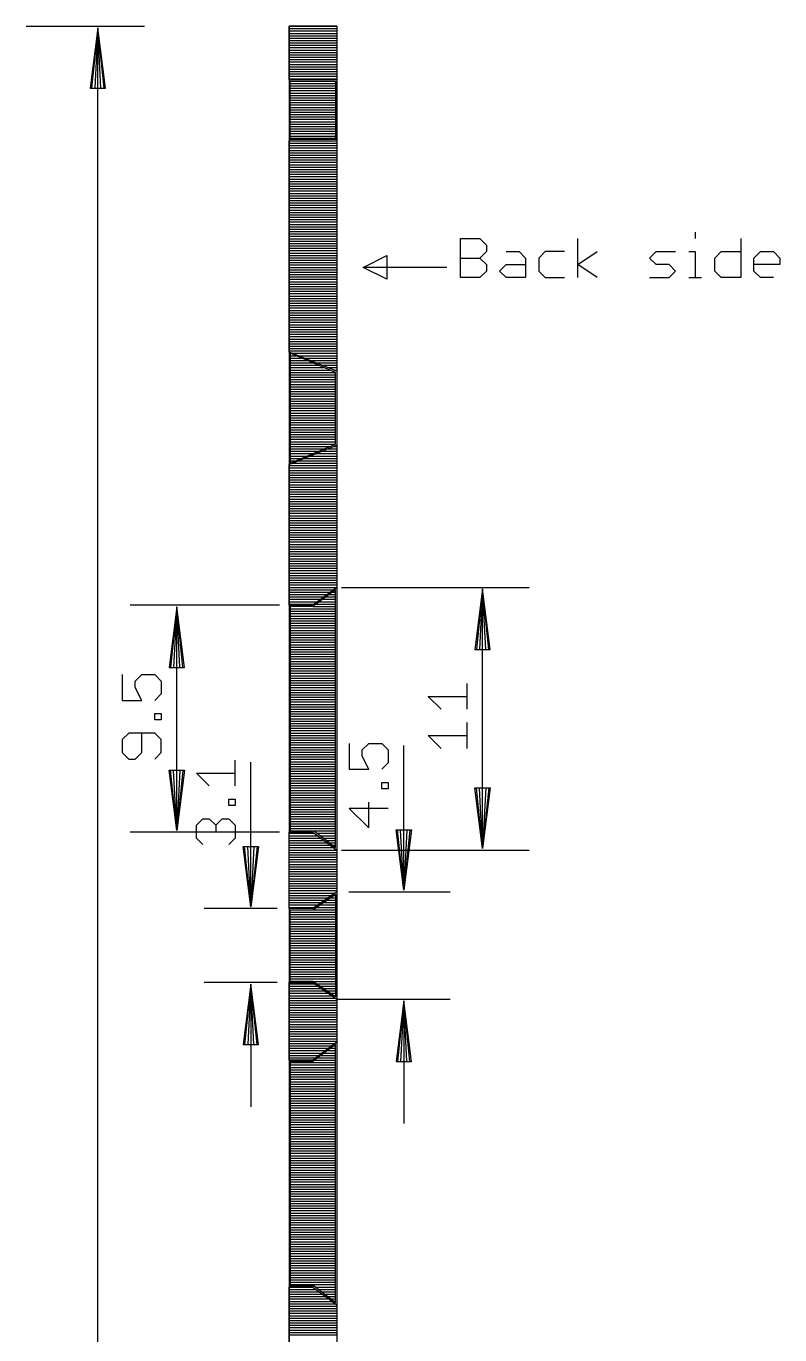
# Model space of a CAD drawing. Extents: x -16 to 68, y -8 to 128.
# Drawn here: x 36 to 67.5, y 60.2 to 115 of the extents above; entities that cross this region are included whole.
import ezdxf

# ---------------------------------------------------------------- set-up
doc = ezdxf.new("R2010")
doc.units = 0
doc.header["$MEASUREMENT"] = 0
for name, color, linetype, true_color in [('113', 2, 'Continuous', 0xffff00), ('120', 250, 'Continuous', 0x333333), ('20', 7, 'Continuous', 0xffffff), ('47', 140, 'Continuous', 0x00bfff)]:
    doc.layers.add(name, color=color, linetype=linetype, true_color=true_color)

msp = doc.modelspace()

# ---------------------------------------------------------------- linework, layer by layer
at = {"layer": '113'}
for p, q in [((47, 115), (49, 115)), ((47, 112.75), (47, 115)), ((47, 114.9), (49, 114.9)), ((47, 114.8), (49, 114.8)), ((47, 114.7), (49, 114.7)), ((47, 114.6), (49, 114.6)), ((49, 115), (49, 112.75)), ((47, 114.5), (49, 114.5)), ((47, 114.4), (49, 114.4)), ((47, 114.3), (49, 114.3)), ((47, 114.2), (49, 114.2)), ((47, 114.1), (49, 114.1)), ((47, 114), (49, 114)), ((47, 113.9), (49, 113.9)), ((47, 113.8), (49, 113.8)), ((47, 113.7), (49, 113.7)), ((47, 113.6), (49, 113.6)), ((47, 113.5), (49, 113.5)), ((47, 113.4), (49, 113.4)), ((47, 113.3), (49, 113.3)), ((47, 113.2), (49, 113.2)), ((47, 113.1), (49, 113.1)), ((47, 113), (49, 113)), ((47, 112.9), (49, 112.9)), ((47, 112.8), (49, 112.8)), ((49, 112.75), (47, 112.75)), ((47, 110.2), (49, 110.2)), ((47, 101.35), (47, 110.2)), ((49, 110.2), (49, 100.55)), ((47, 110.1), (49, 110.1)), ((47, 110), (49, 110)), ((47, 109.9), (49, 109.9)), ((47, 109.8), (49, 109.8)), ((47, 109.7), (49, 109.7)), ((47, 109.6), (49, 109.6)), ((47, 109.5), (49, 109.5)), ((47, 109.4), (49, 109.4)), ((47, 109.3), (49, 109.3)), ((47, 109.2), (49, 109.2)), ((47, 109.1), (49, 109.1)), ((47, 109), (49, 109)), ((47, 108.9), (49, 108.9)), ((47, 108.8), (49, 108.8)), ((47, 108.7), (49, 108.7)), ((47, 108.6), (49, 108.6)), ((47, 108.5), (49, 108.5)), ((47, 108.4), (49, 108.4)), ((47, 108.3), (49, 108.3)), ((47, 108.2), (49, 108.2)), ((47, 108.1), (49, 108.1)), ((47, 108), (49, 108)), ((47, 107.9), (49, 107.9)), ((47, 107.8), (49, 107.8)), ((47, 107.7), (49, 107.7)), ((47, 107.6), (49, 107.6)), ((47, 107.5), (49, 107.5)), ((47, 107.4), (49, 107.4)), ((47, 107.3), (49, 107.3)), ((47, 107.2), (49, 107.2)), ((47, 107.1), (49, 107.1)), ((47, 107), (49, 107)), ((47, 106.9), (49, 106.9)), ((47, 106.8), (49, 106.8)), ((47, 106.7), (49, 106.7)), ((47, 106.6), (49, 106.6)), ((47, 106.5), (49, 106.5)), ((47, 106.4), (49, 106.4)), ((47, 106.3), (49, 106.3)), ((47, 106.2), (49, 106.2)), ((47, 106.1), (49, 106.1)), ((47, 106), (49, 106)), ((47, 105.9), (49, 105.9)), ((47, 105.8), (49, 105.8)), ((47, 105.7), (49, 105.7)), ((47, 105.6), (49, 105.6)), ((47, 105.5), (49, 105.5)), ((47, 105.4), (49, 105.4)), ((47, 105.3), (49, 105.3)), ((47, 105.2), (49, 105.2)), ((47, 105.1), (49, 105.1)), ((47, 105), (49, 105)), ((47, 104.9), (49, 104.9)), ((47, 104.8), (49, 104.8)), ((47, 104.7), (49, 104.7)), ((47, 104.6), (49, 104.6)), ((47, 104.5), (49, 104.5)), ((47, 104.4), (49, 104.4)), ((47, 104.3), (49, 104.3)), ((47, 104.2), (49, 104.2)), ((47, 104.1), (49, 104.1)), ((47, 104), (49, 104)), ((47, 103.9), (49, 103.9)), ((47, 103.8), (49, 103.8)), ((47, 103.7), (49, 103.7)), ((47, 103.6), (49, 103.6)), ((47, 103.5), (49, 103.5)), ((47, 103.4), (49, 103.4)), ((47, 103.3), (49, 103.3)), ((47, 103.2), (49, 103.2)), ((47, 103.1), (49, 103.1)), ((47, 103), (49, 103)), ((47, 102.9), (49, 102.9)), ((47, 102.8), (49, 102.8)), ((47, 102.7), (49, 102.7)), ((47, 102.6), (49, 102.6)), ((47, 102.5), (49, 102.5)), ((47, 102.4), (49, 102.4)), ((47, 102.3), (49, 102.3)), ((47, 102.2), (49, 102.2)), ((47, 102.1), (49, 102.1)), ((47, 102), (49, 102)), ((47, 101.9), (49, 101.9)), ((47, 101.8), (49, 101.8)), ((47, 101.7), (49, 101.7)), ((47, 101.6), (49, 101.6)), ((47, 101.5), (49, 101.5)), ((47, 101.4), (49, 101.4)), ((49, 100.55), (47, 101.35)), ((47.125, 101.3), (49, 101.3)), ((47.375, 101.2), (49, 101.2)), ((47.625, 101.1), (49, 101.1)), ((47.875, 101), (49, 101)), ((48.125, 100.9), (49, 100.9)), ((48.375, 100.8), (49, 100.8)), ((48.625, 100.7), (49, 100.7)), ((48.875, 100.6), (49, 100.6)), ((47, 96.65), (49, 97.45)), ((47.875, 97), (49, 97)), ((48.125, 97.1), (49, 97.1)), ((48.375, 97.2), (49, 97.2)), ((48.625, 97.3), (49, 97.3)), ((48.875, 97.4), (49, 97.4)), ((49, 97.45), (49, 91.5)), ((47, 90.75), (47, 96.65)), ((47, 96.6), (49, 96.6)), ((47, 96.5), (49, 96.5)), ((47.125, 96.7), (49, 96.7)), ((47.375, 96.8), (49, 96.8)), ((47.625, 96.9), (49, 96.9)), ((47, 96.4), (49, 96.4)), ((47, 96.3), (49, 96.3)), ((47, 96.2), (49, 96.2)), ((47, 96.1), (49, 96.1)), ((47, 96), (49, 96)), ((47, 95.9), (49, 95.9)), ((47, 95.8), (49, 95.8)), ((47, 95.7), (49, 95.7)), ((47, 95.6), (49, 95.6)), ((47, 95.5), (49, 95.5)), ((47, 95.4), (49, 95.4)), ((47, 95.3), (49, 95.3)), ((47, 95.2), (49, 95.2)), ((47, 95.1), (49, 95.1)), ((47, 95), (49, 95)), ((47, 94.9), (49, 94.9)), ((47, 94.8), (49, 94.8)), ((47, 94.7), (49, 94.7)), ((47, 94.6), (49, 94.6)), ((47, 94.5), (49, 94.5)), ((47, 94.4), (49, 94.4)), ((47, 94.3), (49, 94.3)), ((47, 94.2), (49, 94.2)), ((47, 94.1), (49, 94.1)), ((47, 94), (49, 94)), ((47, 93.9), (49, 93.9)), ((47, 93.8), (49, 93.8)), ((47, 93.7), (49, 93.7)), ((47, 93.6), (49, 93.6)), ((47, 93.5), (49, 93.5)), ((47, 93.4), (49, 93.4)), ((47, 93.3), (49, 93.3)), ((47, 93.2), (49, 93.2)), ((47, 93.1), (49, 93.1)), ((47, 93), (49, 93)), ((47, 92.9), (49, 92.9)), ((47, 92.8), (49, 92.8)), ((47, 92.7), (49, 92.7)), ((47, 92.6), (49, 92.6)), ((47, 92.5), (49, 92.5)), ((47, 92.4), (49, 92.4)), ((47, 92.3), (49, 92.3)), ((47, 92.2), (49, 92.2)), ((47, 92.1), (49, 92.1)), ((47, 92), (49, 92)), ((47, 91.9), (49, 91.9)), ((47, 91.8), (49, 91.8)), ((47, 91.7), (49, 91.7)), ((47, 91.6), (49, 91.6)), ((47, 91.5), (49, 91.5)), ((47, 91.4), (48.8667, 91.4)), ((47, 91.3), (48.7333, 91.3)), ((47, 91.2), (48.6, 91.2)), ((47, 91.1), (48.4667, 91.1)), ((47, 91), (48.3333, 91)), ((49, 91.5), (48, 90.75)), ((47, 90.9), (48.2, 90.9)), ((47, 90.8), (48.0667, 90.8)), ((48, 90.75), (47, 90.75)), ((47, 81.25), (48, 81.25)), ((47, 78.05), (47, 81.25)), ((47, 81.2), (48.0667, 81.2)), ((48, 81.25), (49, 80.5)), ((47, 81.1), (48.2, 81.1)), ((47, 81), (48.3333, 81)), ((47, 80.9), (48.4667, 80.9)), ((47, 80.8), (48.6, 80.8)), ((47, 80.7), (48.7333, 80.7)), ((47, 80.6), (48.8667, 80.6)), ((47, 80.5), (49, 80.5)), ((47, 80.4), (49, 80.4)), ((47, 80.3), (49, 80.3)), ((47, 80.2), (49, 80.2)), ((47, 80.1), (49, 80.1)), ((49, 80.5), (49, 78.75)), ((47, 80), (49, 80)), ((47, 79.9), (49, 79.9)), ((47, 79.8), (49, 79.8)), ((47, 79.7), (49, 79.7)), ((47, 79.6), (49, 79.6)), ((47, 79.5), (49, 79.5)), ((47, 79.4), (49, 79.4)), ((47, 79.3), (49, 79.3)), ((47, 79.2), (49, 79.2)), ((47, 79.1), (49, 79.1)), ((47, 79), (49, 79)), ((47, 78.9), (49, 78.9)), ((47, 78.8), (49, 78.8)), ((47, 78.7), (48.9286, 78.7)), ((47, 78.6), (48.7857, 78.6)), ((47, 78.5), (48.6429, 78.5)), ((47, 78.4), (48.5, 78.4)), ((49, 78.75), (48, 78.05)), ((47, 78.3), (48.3571, 78.3)), ((47, 78.2), (48.2143, 78.2)), ((47, 78.1), (48.0714, 78.1)), ((48, 78.05), (47, 78.05)), ((47, 74.95), (48, 74.95)), ((47, 71.7), (47, 74.95)), ((47, 74.9), (48.0714, 74.9)), ((47, 74.8), (48.2143, 74.8)), ((47, 74.7), (48.3571, 74.7)), ((47, 74.6), (48.5, 74.6)), ((48, 74.95), (49, 74.25)), ((47, 74.5), (48.6429, 74.5)), ((47, 74.4), (48.7857, 74.4)), ((47, 74.3), (48.9286, 74.3)), ((47, 74.2), (49, 74.2)), ((47, 74.1), (49, 74.1)), ((47, 74), (49, 74)), ((49, 74.25), (49, 72.45)), ((47, 73.9), (49, 73.9)), ((47, 73.8), (49, 73.8)), ((47, 73.7), (49, 73.7)), ((47, 73.6), (49, 73.6)), ((47, 73.5), (49, 73.5)), ((47, 73.4), (49, 73.4)), ((47, 73.3), (49, 73.3)), ((47, 73.2), (49, 73.2)), ((47, 73.1), (49, 73.1)), ((47, 73), (49, 73)), ((47, 72.9), (49, 72.9)), ((47, 72.8), (49, 72.8)), ((47, 72.7), (49, 72.7)), ((47, 72.6), (49, 72.6)), ((47, 72.5), (49, 72.5)), ((47, 72.4), (48.9333, 72.4)), ((49, 72.45), (48, 71.7)), ((47, 72.3), (48.8, 72.3)), ((47, 72.2), (48.6667, 72.2)), ((47, 72.1), (48.5333, 72.1)), ((47, 72), (48.4, 72)), ((47, 71.9), (48.2667, 71.9)), ((47, 71.8), (48.1333, 71.8)), ((48, 71.7), (47, 71.7)), ((47, 71.7), (48, 71.7)), ((47, 62.2), (48, 62.2)), ((47, 49.8), (47, 62.2)), ((47, 62.1), (48.1333, 62.1)), ((47, 62), (48.2667, 62)), ((48, 62.2), (49, 61.45)), ((47, 61.9), (48.4, 61.9)), ((47, 61.8), (48.5333, 61.8)), ((47, 61.7), (48.6667, 61.7)), ((47, 61.6), (48.8, 61.6)), ((47, 61.5), (48.9333, 61.5)), ((47, 61.4), (49, 61.4)), ((49, 61.45), (49, 50.55)), ((47, 61.3), (49, 61.3)), ((47, 61.2), (49, 61.2)), ((47, 61.1), (49, 61.1)), ((47, 61), (49, 61)), ((47, 60.9), (49, 60.9)), ((47, 60.8), (49, 60.8)), ((47, 60.7), (49, 60.7)), ((47, 60.6), (49, 60.6)), ((47, 60.5), (49, 60.5)), ((47, 60.4), (49, 60.4)), ((47, 60.3), (49, 60.3)), ((47, 60.2), (49, 60.2))]:
    msp.add_line(p, q, dxfattribs=at)
at = {"layer": '120'}
for p, q in [((47.05, 112.7), (48.95, 112.7)), ((47.05, 110.3), (47.05, 112.7)), ((47.05, 112.6), (48.95, 112.6)), ((47.05, 112.5), (48.95, 112.5)), ((47.05, 112.4), (48.95, 112.4)), ((48.95, 112.7), (48.95, 110.3)), ((47.05, 112.3), (48.95, 112.3)), ((47.05, 112.2), (48.95, 112.2)), ((47.05, 112.1), (48.95, 112.1)), ((47.05, 112), (48.95, 112)), ((47.05, 111.9), (48.95, 111.9)), ((47.05, 111.8), (48.95, 111.8)), ((47.05, 111.7), (48.95, 111.7)), ((47.05, 111.6), (48.95, 111.6)), ((47.05, 111.5), (48.95, 111.5)), ((47.05, 111.4), (48.95, 111.4)), ((47.05, 111.3), (48.95, 111.3)), ((47.05, 111.2), (48.95, 111.2)), ((47.05, 111.1), (48.95, 111.1)), ((47.05, 111), (48.95, 111)), ((47.05, 110.9), (48.95, 110.9)), ((47.05, 110.8), (48.95, 110.8)), ((47.05, 110.7), (48.95, 110.7)), ((47.05, 110.6), (48.95, 110.6)), ((47.05, 110.5), (48.95, 110.5)), ((47.05, 110.4), (48.95, 110.4)), ((48.95, 110.3), (47.05, 110.3)), ((47.05, 110.3), (48.95, 110.3)), ((48.95, 100.5), (47.05, 101.3)), ((47.05, 101.3), (47.05, 96.7)), ((47.05, 101.2), (47.2875, 101.2)), ((47.05, 101.1), (47.525, 101.1)), ((47.05, 101), (47.7625, 101)), ((47.05, 100.9), (48, 100.9)), ((47.05, 100.8), (48.2375, 100.8)), ((47.05, 100.7), (48.475, 100.7)), ((47.05, 100.6), (48.7125, 100.6)), ((47.05, 100.5), (48.95, 100.5)), ((47.05, 100.4), (48.95, 100.4)), ((47.05, 100.3), (48.95, 100.3)), ((48.95, 97.5), (48.95, 100.5)), ((47.05, 100.2), (48.95, 100.2)), ((47.05, 100.1), (48.95, 100.1)), ((47.05, 100), (48.95, 100)), ((47.05, 99.9), (48.95, 99.9)), ((47.05, 99.8), (48.95, 99.8)), ((47.05, 99.7), (48.95, 99.7)), ((47.05, 99.6), (48.95, 99.6)), ((47.05, 99.5), (48.95, 99.5)), ((47.05, 99.4), (48.95, 99.4)), ((47.05, 99.3), (48.95, 99.3)), ((47.05, 99.2), (48.95, 99.2)), ((47.05, 99.1), (48.95, 99.1)), ((47.05, 99), (48.95, 99)), ((47.05, 98.9), (48.95, 98.9)), ((47.05, 98.8), (48.95, 98.8)), ((47.05, 98.7), (48.95, 98.7)), ((47.05, 98.6), (48.95, 98.6)), ((47.05, 98.5), (48.95, 98.5)), ((47.05, 98.4), (48.95, 98.4)), ((47.05, 98.3), (48.95, 98.3)), ((47.05, 98.2), (48.95, 98.2)), ((47.05, 98.1), (48.95, 98.1)), ((47.05, 98), (48.95, 98)), ((47.05, 97.9), (48.95, 97.9)), ((47.05, 97.8), (48.95, 97.8)), ((47.05, 97.7), (48.95, 97.7)), ((47.05, 97.6), (48.95, 97.6)), ((47.05, 96.7), (48.95, 97.5)), ((47.05, 97.5), (48.95, 97.5)), ((47.05, 97.4), (48.7125, 97.4)), ((47.05, 97.3), (48.475, 97.3)), ((47.05, 97.2), (48.2375, 97.2)), ((47.05, 97.1), (48, 97.1)), ((47.05, 97), (47.7625, 97)), ((47.05, 96.9), (47.525, 96.9)), ((47.05, 96.8), (47.2875, 96.8)), ((48.95, 91.4), (48, 90.7)), ((48.4071, 91), (48.95, 91)), ((48.5429, 91.1), (48.95, 91.1)), ((48.6786, 91.2), (48.95, 91.2)), ((48.8143, 91.3), (48.95, 91.3)), ((48.95, 80.6), (48.95, 91.4)), ((48, 90.7), (47.05, 90.7)), ((47.05, 90.7), (47.05, 81.3)), ((47.05, 90.6), (48.95, 90.6)), ((47.05, 90.5), (48.95, 90.5)), ((48, 90.7), (48.95, 90.7)), ((48.1357, 90.8), (48.95, 90.8)), ((48.2714, 90.9), (48.95, 90.9)), ((47.05, 90.4), (48.95, 90.4)), ((47.05, 90.3), (48.95, 90.3)), ((47.05, 90.2), (48.95, 90.2)), ((47.05, 90.1), (48.95, 90.1)), ((47.05, 90), (48.95, 90)), ((47.05, 89.9), (48.95, 89.9)), ((47.05, 89.8), (48.95, 89.8)), ((47.05, 89.7), (48.95, 89.7)), ((47.05, 89.6), (48.95, 89.6)), ((47.05, 89.5), (48.95, 89.5)), ((47.05, 89.4), (48.95, 89.4)), ((47.05, 89.3), (48.95, 89.3)), ((47.05, 89.2), (48.95, 89.2)), ((47.05, 89.1), (48.95, 89.1)), ((47.05, 89), (48.95, 89)), ((47.05, 88.9), (48.95, 88.9)), ((47.05, 88.8), (48.95, 88.8)), ((47.05, 88.7), (48.95, 88.7)), ((47.05, 88.6), (48.95, 88.6)), ((47.05, 88.5), (48.95, 88.5)), ((47.05, 88.4), (48.95, 88.4)), ((47.05, 88.3), (48.95, 88.3)), ((47.05, 88.2), (48.95, 88.2)), ((47.05, 88.1), (48.95, 88.1)), ((47.05, 88), (48.95, 88)), ((47.05, 87.9), (48.95, 87.9)), ((47.05, 87.8), (48.95, 87.8)), ((47.05, 87.7), (48.95, 87.7)), ((47.05, 87.6), (48.95, 87.6)), ((47.05, 87.5), (48.95, 87.5)), ((47.05, 87.4), (48.95, 87.4)), ((47.05, 87.3), (48.95, 87.3)), ((47.05, 87.2), (48.95, 87.2)), ((47.05, 87.1), (48.95, 87.1)), ((47.05, 87), (48.95, 87)), ((47.05, 86.9), (48.95, 86.9)), ((47.05, 86.8), (48.95, 86.8)), ((47.05, 86.7), (48.95, 86.7)), ((47.05, 86.6), (48.95, 86.6)), ((47.05, 86.5), (48.95, 86.5)), ((47.05, 86.4), (48.95, 86.4)), ((47.05, 86.3), (48.95, 86.3)), ((47.05, 86.2), (48.95, 86.2)), ((47.05, 86.1), (48.95, 86.1)), ((47.05, 86), (48.95, 86)), ((47.05, 85.9), (48.95, 85.9)), ((47.05, 85.8), (48.95, 85.8)), ((47.05, 85.7), (48.95, 85.7)), ((47.05, 85.6), (48.95, 85.6)), ((47.05, 85.5), (48.95, 85.5)), ((47.05, 85.4), (48.95, 85.4)), ((47.05, 85.3), (48.95, 85.3)), ((47.05, 85.2), (48.95, 85.2)), ((47.05, 85.1), (48.95, 85.1)), ((47.05, 85), (48.95, 85)), ((47.05, 84.9), (48.95, 84.9)), ((47.05, 84.8), (48.95, 84.8)), ((47.05, 84.7), (48.95, 84.7)), ((47.05, 84.6), (48.95, 84.6)), ((47.05, 84.5), (48.95, 84.5)), ((47.05, 84.4), (48.95, 84.4)), ((47.05, 84.3), (48.95, 84.3)), ((47.05, 84.2), (48.95, 84.2)), ((47.05, 84.1), (48.95, 84.1)), ((47.05, 84), (48.95, 84)), ((47.05, 83.9), (48.95, 83.9)), ((47.05, 83.8), (48.95, 83.8)), ((47.05, 83.7), (48.95, 83.7)), ((47.05, 83.6), (48.95, 83.6)), ((47.05, 83.5), (48.95, 83.5)), ((47.05, 83.4), (48.95, 83.4)), ((47.05, 83.3), (48.95, 83.3)), ((47.05, 83.2), (48.95, 83.2)), ((47.05, 83.1), (48.95, 83.1)), ((47.05, 83), (48.95, 83)), ((47.05, 82.9), (48.95, 82.9)), ((47.05, 82.8), (48.95, 82.8)), ((47.05, 82.7), (48.95, 82.7)), ((47.05, 82.6), (48.95, 82.6)), ((47.05, 82.5), (48.95, 82.5)), ((47.05, 82.4), (48.95, 82.4)), ((47.05, 82.3), (48.95, 82.3)), ((47.05, 82.2), (48.95, 82.2)), ((47.05, 82.1), (48.95, 82.1)), ((47.05, 82), (48.95, 82)), ((47.05, 81.9), (48.95, 81.9)), ((47.05, 81.8), (48.95, 81.8)), ((47.05, 81.7), (48.95, 81.7)), ((47.05, 81.6), (48.95, 81.6)), ((47.05, 81.5), (48.95, 81.5)), ((47.05, 81.4), (48.95, 81.4)), ((47.05, 81.3), (48.05, 81.3)), ((47.05, 81.3), (48.95, 81.3)), ((48.05, 81.3), (48.95, 80.6)), ((48.1786, 81.2), (48.95, 81.2)), ((48.3071, 81.1), (48.95, 81.1)), ((48.4357, 81), (48.95, 81)), ((48.5643, 80.9), (48.95, 80.9)), ((48.6929, 80.8), (48.95, 80.8)), ((48.8214, 80.7), (48.95, 80.7)), ((48, 78), (48.95, 78.65)), ((48.5846, 78.4), (48.95, 78.4)), ((48.7308, 78.5), (48.95, 78.5)), ((48.8769, 78.6), (48.95, 78.6)), ((48.95, 78.65), (48.95, 74.35)), ((47.05, 78), (48, 78)), ((47.05, 75), (47.05, 78)), ((47.05, 77.9), (48.95, 77.9)), ((48, 78), (48.95, 78)), ((48.1462, 78.1), (48.95, 78.1)), ((48.2923, 78.2), (48.95, 78.2)), ((48.4385, 78.3), (48.95, 78.3)), ((47.05, 77.8), (48.95, 77.8)), ((47.05, 77.7), (48.95, 77.7)), ((47.05, 77.6), (48.95, 77.6)), ((47.05, 77.5), (48.95, 77.5)), ((47.05, 77.4), (48.95, 77.4)), ((47.05, 77.3), (48.95, 77.3)), ((47.05, 77.2), (48.95, 77.2)), ((47.05, 77.1), (48.95, 77.1)), ((47.05, 77), (48.95, 77)), ((47.05, 76.9), (48.95, 76.9)), ((47.05, 76.8), (48.95, 76.8)), ((47.05, 76.7), (48.95, 76.7)), ((47.05, 76.6), (48.95, 76.6)), ((47.05, 76.5), (48.95, 76.5)), ((47.05, 76.4), (48.95, 76.4)), ((47.05, 76.3), (48.95, 76.3)), ((47.05, 76.2), (48.95, 76.2)), ((47.05, 76.1), (48.95, 76.1)), ((47.05, 76), (48.95, 76)), ((47.05, 75.9), (48.95, 75.9)), ((47.05, 75.8), (48.95, 75.8)), ((47.05, 75.7), (48.95, 75.7)), ((47.05, 75.6), (48.95, 75.6)), ((47.05, 75.5), (48.95, 75.5)), ((47.05, 75.4), (48.95, 75.4)), ((47.05, 75.3), (48.95, 75.3)), ((47.05, 75.2), (48.95, 75.2)), ((47.05, 75.1), (48.95, 75.1)), ((48, 75), (47.05, 75)), ((47.05, 75), (48.95, 75)), ((48.95, 74.35), (48, 75)), ((48.1462, 74.9), (48.95, 74.9)), ((48.2923, 74.8), (48.95, 74.8)), ((48.4385, 74.7), (48.95, 74.7)), ((48.5846, 74.6), (48.95, 74.6)), ((48.7308, 74.5), (48.95, 74.5)), ((48.8769, 74.4), (48.95, 74.4)), ((48.95, 72.35), (48, 71.65)), ((48.95, 61.55), (48.95, 72.35)), ((48.2036, 71.8), (48.95, 71.8)), ((48.3393, 71.9), (48.95, 71.9)), ((48.475, 72), (48.95, 72)), ((48.6107, 72.1), (48.95, 72.1)), ((48.7464, 72.2), (48.95, 72.2)), ((48.8821, 72.3), (48.95, 72.3)), ((48, 71.65), (47.05, 71.65)), ((47.05, 71.65), (47.05, 62.25)), ((47.05, 71.6), (48.95, 71.6)), ((47.05, 71.5), (48.95, 71.5)), ((47.05, 71.4), (48.95, 71.4)), ((47.05, 71.3), (48.95, 71.3)), ((48.0679, 71.7), (48.95, 71.7)), ((47.05, 71.2), (48.95, 71.2)), ((47.05, 71.1), (48.95, 71.1)), ((47.05, 71), (48.95, 71)), ((47.05, 70.9), (48.95, 70.9)), ((47.05, 70.8), (48.95, 70.8)), ((47.05, 70.7), (48.95, 70.7)), ((47.05, 70.6), (48.95, 70.6)), ((47.05, 70.5), (48.95, 70.5)), ((47.05, 70.4), (48.95, 70.4)), ((47.05, 70.3), (48.95, 70.3)), ((47.05, 70.2), (48.95, 70.2)), ((47.05, 70.1), (48.95, 70.1)), ((47.05, 70), (48.95, 70)), ((47.05, 69.9), (48.95, 69.9)), ((47.05, 69.8), (48.95, 69.8)), ((47.05, 69.7), (48.95, 69.7)), ((47.05, 69.6), (48.95, 69.6)), ((47.05, 69.5), (48.95, 69.5)), ((47.05, 69.4), (48.95, 69.4)), ((47.05, 69.3), (48.95, 69.3)), ((47.05, 69.2), (48.95, 69.2)), ((47.05, 69.1), (48.95, 69.1)), ((47.05, 69), (48.95, 69)), ((47.05, 68.9), (48.95, 68.9)), ((47.05, 68.8), (48.95, 68.8)), ((47.05, 68.7), (48.95, 68.7)), ((47.05, 68.6), (48.95, 68.6)), ((47.05, 68.5), (48.95, 68.5)), ((47.05, 68.4), (48.95, 68.4)), ((47.05, 68.3), (48.95, 68.3)), ((47.05, 68.2), (48.95, 68.2)), ((47.05, 68.1), (48.95, 68.1)), ((47.05, 68), (48.95, 68)), ((47.05, 67.9), (48.95, 67.9)), ((47.05, 67.8), (48.95, 67.8)), ((47.05, 67.7), (48.95, 67.7)), ((47.05, 67.6), (48.95, 67.6)), ((47.05, 67.5), (48.95, 67.5)), ((47.05, 67.4), (48.95, 67.4)), ((47.05, 67.3), (48.95, 67.3)), ((47.05, 67.2), (48.95, 67.2)), ((47.05, 67.1), (48.95, 67.1)), ((47.05, 67), (48.95, 67)), ((47.05, 66.9), (48.95, 66.9)), ((47.05, 66.8), (48.95, 66.8)), ((47.05, 66.7), (48.95, 66.7)), ((47.05, 66.6), (48.95, 66.6)), ((47.05, 66.5), (48.95, 66.5)), ((47.05, 66.4), (48.95, 66.4)), ((47.05, 66.3), (48.95, 66.3)), ((47.05, 66.2), (48.95, 66.2)), ((47.05, 66.1), (48.95, 66.1)), ((47.05, 66), (48.95, 66)), ((47.05, 65.9), (48.95, 65.9)), ((47.05, 65.8), (48.95, 65.8)), ((47.05, 65.7), (48.95, 65.7)), ((47.05, 65.6), (48.95, 65.6)), ((47.05, 65.5), (48.95, 65.5)), ((47.05, 65.4), (48.95, 65.4)), ((47.05, 65.3), (48.95, 65.3)), ((47.05, 65.2), (48.95, 65.2)), ((47.05, 65.1), (48.95, 65.1)), ((47.05, 65), (48.95, 65)), ((47.05, 64.9), (48.95, 64.9)), ((47.05, 64.8), (48.95, 64.8)), ((47.05, 64.7), (48.95, 64.7)), ((47.05, 64.6), (48.95, 64.6)), ((47.05, 64.5), (48.95, 64.5)), ((47.05, 64.4), (48.95, 64.4)), ((47.05, 64.3), (48.95, 64.3)), ((47.05, 64.2), (48.95, 64.2)), ((47.05, 64.1), (48.95, 64.1)), ((47.05, 64), (48.95, 64)), ((47.05, 63.9), (48.95, 63.9)), ((47.05, 63.8), (48.95, 63.8)), ((47.05, 63.7), (48.95, 63.7)), ((47.05, 63.6), (48.95, 63.6)), ((47.05, 63.5), (48.95, 63.5)), ((47.05, 63.4), (48.95, 63.4)), ((47.05, 63.3), (48.95, 63.3)), ((47.05, 63.2), (48.95, 63.2)), ((47.05, 63.1), (48.95, 63.1)), ((47.05, 63), (48.95, 63)), ((47.05, 62.9), (48.95, 62.9)), ((47.05, 62.8), (48.95, 62.8)), ((47.05, 62.7), (48.95, 62.7)), ((47.05, 62.6), (48.95, 62.6)), ((47.05, 62.5), (48.95, 62.5)), ((47.05, 62.4), (48.95, 62.4)), ((47.05, 62.3), (48.95, 62.3)), ((47.05, 62.25), (48.05, 62.25)), ((48.05, 62.25), (48.95, 61.55)), ((48.1143, 62.2), (48.95, 62.2)), ((48.2429, 62.1), (48.95, 62.1)), ((48.3714, 62), (48.95, 62)), ((48.5, 61.9), (48.95, 61.9)), ((48.6286, 61.8), (48.95, 61.8)), ((48.7571, 61.7), (48.95, 61.7)), ((48.8857, 61.6), (48.95, 61.6))]:
    msp.add_line(p, q, dxfattribs=at)
at = {"layer": '20'}
for p, q in [((47, 115), (47, 90.75)), ((49, 115), (47, 115)), ((49, 115), (49, 91.5)), ((49, 112.75), (47, 112.75)), ((49, 110.25), (47, 110.25)), ((49, 91.5), (48, 90.75)), ((49, 91.5), (49, 80.5)), ((47, 90.75), (47, 81.25)), ((48, 90.75), (47, 90.75)), ((48, 81.25), (47, 81.25)), ((48, 81.25), (49, 80.5)), ((49, 78.75), (48, 78.05)), ((49, 78.75), (49, 74.25)), ((47, 78.05), (47, 74.95)), ((48, 78.05), (47, 78.05)), ((47, 74.95), (47, 4.75)), ((48, 74.95), (47, 74.95)), ((48, 74.95), (49, 74.25)), ((49, 74.25), (49, 4.75)), ((49, 72.45), (48, 71.7)), ((48, 71.7), (47, 71.7)), ((48, 62.2), (47, 62.2)), ((48, 62.2), (49, 61.45))]:
    msp.add_line(p, q, dxfattribs=at)
at = {"layer": '47'}
for p, q in [((36, 115), (40.95, 115)), ((39, 114.935), (38.6808, 112.4)), ((39, 114.935), (38.74, 112.4)), ((39, 114.935), (38.87, 112.4)), ((39, 0.065), (39, 114.935)), ((39.3192, 112.4), (39, 114.935)), ((39.13, 112.4), (39, 114.935)), ((39.26, 112.4), (39, 114.935)), ((38.6808, 112.4), (39.3192, 112.4)), ((63.9974, 106.3744), (63.9974, 106.1032)), ((54.1762, 104.4762), (54.1762, 106.1032)), ((54.1762, 106.1032), (54.9897, 106.1032)), ((54.9897, 106.1032), (55.2609, 105.832)), ((55.2609, 105.832), (55.2609, 105.5609)), ((59.0877, 104.4762), (59.0877, 106.1032)), ((65.9024, 106.1032), (65.9024, 104.4762)), ((50.1, 104.9), (51.1, 105.4)), ((51.1, 105.4), (51.1, 104.4)), ((54.1762, 105.2897), (54.9897, 105.2897)), ((55.2609, 105.5609), (54.9897, 105.2897)), ((54.9897, 105.2897), (55.2609, 105.0185)), ((56.0845, 105.5609), (56.6269, 105.5609)), ((56.6269, 105.5609), (56.898, 105.2897)), ((56.898, 105.2897), (56.898, 104.4762)), ((57.7217, 105.5609), (57.4505, 105.2897)), ((57.4505, 105.2897), (57.4505, 104.7474)), ((58.5352, 105.5609), (57.7217, 105.5609)), ((59.0877, 105.0185), (59.9012, 105.5609)), ((62.0891, 105.2897), (62.3603, 105.5609)), ((62.3603, 105.0185), (62.0891, 105.2897)), ((62.3603, 105.5609), (63.1738, 105.5609)), ((63.7263, 105.5609), (63.9974, 105.5609)), ((63.9974, 105.5609), (63.9974, 104.4762)), ((64.8177, 105.2897), (65.0889, 105.5609)), ((64.8177, 104.7474), (64.8177, 105.2897)), ((65.0889, 105.5609), (65.9024, 105.5609)), ((66.4549, 105.2897), (66.726, 105.5609)), ((66.4549, 104.7474), (66.4549, 105.2897)), ((66.726, 105.5609), (67.2684, 105.5609)), ((67.2684, 105.5609), (67.5395, 105.2897)), ((67.5395, 105.2897), (67.5395, 105.0185)), ((53.6, 104.9), (50.1, 104.9)), ((51.1, 104.4), (50.1, 104.9)), ((55.2609, 104.7474), (54.9897, 104.4762)), ((55.2609, 105.0185), (55.2609, 104.7474)), ((55.8134, 104.7474), (56.0845, 105.0185)), ((56.0845, 104.4762), (55.8134, 104.7474)), ((56.0845, 105.0185), (56.898, 105.0185)), ((57.4505, 104.7474), (57.7217, 104.4762)), ((59.9012, 104.4762), (59.0877, 105.0185)), ((62.9026, 105.0185), (62.3603, 105.0185)), ((63.1738, 104.7474), (62.9026, 105.0185)), ((62.9026, 104.4762), (63.1738, 104.7474)), ((65.0889, 104.4762), (64.8177, 104.7474)), ((67.5395, 105.0185), (66.4549, 105.0185)), ((66.726, 104.4762), (66.4549, 104.7474)), ((54.9897, 104.4762), (54.1762, 104.4762)), ((56.898, 104.4762), (56.0845, 104.4762)), ((57.7217, 104.4762), (58.5352, 104.4762)), ((62.0891, 104.4762), (62.9026, 104.4762)), ((63.7263, 104.4762), (64.2686, 104.4762)), ((65.9024, 104.4762), (65.0889, 104.4762)), ((67.2684, 104.4762), (66.726, 104.4762)), ((49.2, 91.5), (57.05, 91.5)), ((55.1, 91.435), (54.7808, 88.9)), ((55.1, 91.435), (54.84, 88.9)), ((55.1, 91.435), (54.97, 88.9)), ((55.1, 80.565), (55.1, 91.435)), ((55.4192, 88.9), (55.1, 91.435)), ((55.23, 88.9), (55.1, 91.435)), ((55.36, 88.9), (55.1, 91.435)), ((46.6, 90.75), (40.35, 90.75)), ((42.3, 90.685), (41.9808, 88.15)), ((42.3, 90.685), (42.04, 88.15)), ((42.3, 90.685), (42.17, 88.15)), ((42.3, 81.315), (42.3, 90.685)), ((42.6192, 88.15), (42.3, 90.685)), ((42.43, 88.15), (42.3, 90.685)), ((42.56, 88.15), (42.3, 90.685)), ((54.7808, 88.9), (55.4192, 88.9)), ((40.0223, 87.8493), (40.0223, 86.7646)), ((40.5646, 87.5781), (40.8358, 87.8493)), ((40.8358, 87.8493), (41.3781, 87.8493)), ((41.3781, 87.8493), (41.6493, 87.5781)), ((41.9808, 88.15), (42.6192, 88.15)), ((40.5646, 87.3069), (40.5646, 87.5781)), ((40.8358, 86.7646), (40.5646, 87.3069)), ((41.6493, 87.5781), (41.6493, 87.0358)), ((54.4493, 86.3923), (54.4493, 87.477)), ((40.0223, 86.7646), (40.8358, 86.7646)), ((41.6493, 87.0358), (41.3781, 86.7646)), ((53.3646, 86.3923), (52.8223, 86.9347)), ((52.8223, 86.9347), (54.4493, 86.9347)), ((41.3781, 85.946), (41.3781, 86.2172)), ((41.3781, 86.2172), (41.6493, 86.2172)), ((41.6493, 86.2172), (41.6493, 85.946)), ((41.6493, 85.946), (41.3781, 85.946)), ((54.4493, 84.7552), (54.4493, 85.8398)), ((40.2935, 85.3935), (40.0223, 85.1224)), ((40.0223, 85.1224), (40.0223, 84.58)), ((41.3781, 85.3935), (40.2935, 85.3935)), ((40.8358, 84.58), (40.8358, 85.3935)), ((41.6493, 85.1224), (41.3781, 85.3935)), ((41.6493, 84.58), (41.6493, 85.1224)), ((49.5223, 84.9666), (49.5223, 83.8819)), ((50.0646, 84.6954), (50.3358, 84.9666)), ((50.3358, 84.9666), (50.8781, 84.9666)), ((50.8781, 84.9666), (51.1493, 84.6954)), ((53.3646, 84.7552), (52.8223, 85.2975)), ((52.8223, 85.2975), (54.4493, 85.2975)), ((40.0223, 84.58), (40.2935, 84.3089)), ((40.5646, 84.3089), (40.8358, 84.58)), ((41.3781, 84.3089), (41.6493, 84.58)), ((50.0646, 84.4243), (50.0646, 84.6954)), ((50.3358, 83.8819), (50.0646, 84.4243)), ((51.1493, 84.6954), (51.1493, 84.1531)), ((51.8, 78.815), (51.8, 84.8846)), ((40.2935, 84.3089), (40.5646, 84.3089)), ((42.3, 81.315), (41.9808, 83.85)), ((41.9808, 83.85), (42.6192, 83.85)), ((42.3, 81.315), (42.04, 83.85)), ((42.3, 81.315), (42.17, 83.85)), ((42.6192, 83.85), (42.3, 81.315)), ((42.43, 83.85), (42.3, 81.315)), ((42.56, 83.85), (42.3, 81.315)), ((44.7493, 83.1819), (44.7493, 84.2666)), ((45.4, 78.115), (45.4, 84.1846)), ((49.5223, 83.8819), (50.3358, 83.8819)), ((51.1493, 84.1531), (50.8781, 83.8819)), ((43.6646, 83.1819), (43.1223, 83.7243)), ((43.1223, 83.7243), (44.7493, 83.7243)), ((50.8781, 83.0634), (50.8781, 83.3345)), ((50.8781, 83.3345), (51.1493, 83.3345)), ((51.1493, 83.3345), (51.1493, 83.0634)), ((51.1493, 83.0634), (50.8781, 83.0634)), ((55.1, 80.565), (54.7808, 83.1)), ((54.7808, 83.1), (55.4192, 83.1)), ((55.1, 80.565), (54.84, 83.1)), ((55.1, 80.565), (54.97, 83.1)), ((55.4192, 83.1), (55.1, 80.565)), ((55.23, 83.1), (55.1, 80.565)), ((55.36, 83.1), (55.1, 80.565)), ((44.4781, 82.3634), (44.4781, 82.6345)), ((44.4781, 82.6345), (44.7493, 82.6345)), ((44.7493, 82.3634), (44.4781, 82.3634)), ((44.7493, 82.6345), (44.7493, 82.3634)), ((51.1493, 82.2397), (49.5223, 82.2397)), ((49.5223, 82.2397), (50.3358, 81.4262)), ((50.3358, 81.4262), (50.3358, 82.5109)), ((43.1223, 81.5397), (43.3935, 81.8109)), ((43.3935, 81.8109), (43.6646, 81.8109)), ((43.6646, 81.8109), (43.9358, 81.5397)), ((43.9358, 81.5397), (44.207, 81.8109)), ((44.207, 81.8109), (44.4781, 81.8109)), ((44.4781, 81.8109), (44.7493, 81.5397)), ((46.6, 81.25), (40.35, 81.25)), ((43.1223, 80.9974), (43.1223, 81.5397)), ((43.9358, 81.5397), (43.9358, 81.2685)), ((44.7493, 81.5397), (44.7493, 80.9974)), ((51.8, 78.815), (51.4808, 81.35)), ((51.4808, 81.35), (52.1192, 81.35)), ((51.8, 78.815), (51.54, 81.35)), ((51.8, 78.815), (51.67, 81.35)), ((52.1192, 81.35), (51.8, 78.815)), ((51.93, 81.35), (51.8, 78.815)), ((52.06, 81.35), (51.8, 78.815)), ((43.3935, 80.7262), (43.1223, 80.9974)), ((44.7493, 80.9974), (44.4781, 80.7262)), ((45.4, 78.115), (45.0808, 80.65)), ((45.0808, 80.65), (45.7192, 80.65)), ((45.4, 78.115), (45.14, 80.65)), ((45.4, 78.115), (45.27, 80.65)), ((45.7192, 80.65), (45.4, 78.115)), ((45.53, 80.65), (45.4, 78.115)), ((45.66, 80.65), (45.4, 78.115)), ((49.2, 80.5), (57.05, 80.5)), ((49.5, 78.75), (53.75, 78.75)), ((46.5, 78.05), (43.45, 78.05)), ((46.5, 74.95), (43.45, 74.95)), ((45.4, 74.885), (45.0808, 72.35)), ((45.4, 74.885), (45.14, 72.35)), ((45.4, 74.885), (45.27, 72.35)), ((45.4, 74.885), (45.4, 69.75)), ((45.7192, 72.35), (45.4, 74.885)), ((45.53, 72.35), (45.4, 74.885)), ((45.66, 72.35), (45.4, 74.885)), ((49, 74.25), (53.75, 74.25)), ((51.8, 74.185), (51.4808, 71.65)), ((51.8, 74.185), (51.54, 71.65)), ((51.8, 74.185), (51.67, 71.65)), ((51.8, 74.185), (51.8, 69.05)), ((52.1192, 71.65), (51.8, 74.185)), ((51.93, 71.65), (51.8, 74.185)), ((52.06, 71.65), (51.8, 74.185)), ((45.0808, 72.35), (45.7192, 72.35)), ((51.4808, 71.65), (52.1192, 71.65))]:
    msp.add_line(p, q, dxfattribs=at)

doc.saveas('drawing.dxf')
